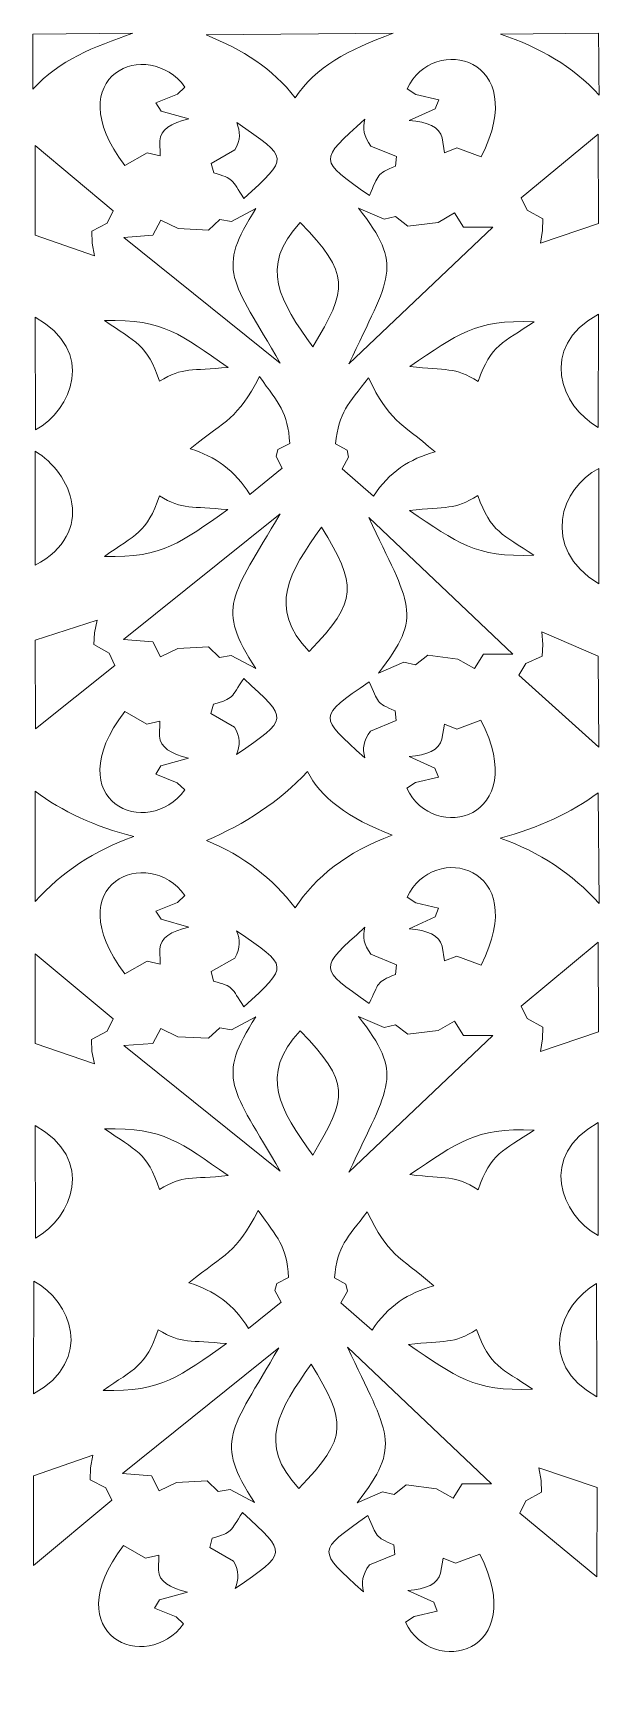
# Model space of a CAD drawing. Header units: millimetres. Extents: x -2539 to -2439, y -1141 to -851.
import ezdxf

# ---------------------------------------------------------------- set-up
doc = ezdxf.new("R2010")
doc.units = ezdxf.units.MM
doc.header["$MEASUREMENT"] = 0
doc.layers.add('Katman 1', color=7, linetype='Continuous')

msp = doc.modelspace()

# ---------------------------------------------------------------- linework, layer by layer
at = {"layer": 'Katman 1', "color": 250, "lineweight": 20}
for points, knots in [([(-2521.0485, -850.5756), (-2528.0351, -853.0135), (-2533.981, -855.2649), (-2538.7158, -860.4677), (-2538.7158, -860.4677), (-2538.7158, -855.5996), (-2538.7158, -850.7316)], [0, 0, 0, 0, 0.5, 0.5, 0.5, 1, 1, 1, 1]), ([(-2522.4618, -873.9297), (-2522.4618, -873.9297), (-2518.5484, -871.7135), (-2518.5484, -871.7135), (-2518.5484, -871.7135), (-2516.2351, -872.234), (-2516.2351, -872.234), (-2516.2351, -872.234), (-2516.3043, -869.5659), (-2516.3043, -869.5659), (-2516.1909, -867.6363), (-2514.3202, -866.4094), (-2511.1709, -865.6933), (-2511.1709, -865.6933), (-2516.0728, -864.3164), (-2516.0728, -864.3164), (-2516.0728, -864.3164), (-2516.9875, -862.8914), (-2516.9875, -862.8914), (-2516.9875, -862.8914), (-2513.1725, -861.3412), (-2513.1725, -861.3412), (-2513.1725, -861.3412), (-2511.8636, -860.1023), (-2511.8636, -860.1023), (-2518.3064, -851.078), (-2534.6373, -857.9618), (-2522.4618, -873.9297)], [0, 0, 0, 0, 0.11111111, 0.11111111, 0.11111111, 0.22222222, 0.22222222, 0.22222222, 0.33333333, 0.33333333, 0.33333333, 0.44444444, 0.44444444, 0.44444444, 0.55555556, 0.55555556, 0.55555556, 0.66666667, 0.66666667, 0.66666667, 0.77777778, 0.77777778, 0.77777778, 0.88888889, 0.88888889, 0.88888889, 1, 1, 1, 1]), ([(-2475.0926, -850.5756), (-2483.1014, -853.5886), (-2488.8524, -856.4935), (-2492.3673, -861.98), (-2496.3819, -856.7811), (-2501.6238, -853.5312), (-2508.1314, -850.8675)], [0, 0, 0, 0, 0.5, 0.5, 0.5, 1, 1, 1, 1]), ([(-2459.5395, -872.4059), (-2459.5395, -872.4059), (-2463.8201, -870.8146), (-2463.8201, -870.8146), (-2463.8201, -870.8146), (-2466, -871.6778), (-2466, -871.6778), (-2466, -871.6778), (-2466.4426, -869.0382), (-2466.4426, -869.0382), (-2466.9238, -867.154), (-2469.0021, -866.2282), (-2472.2424, -865.9994), (-2472.2424, -865.9994), (-2467.6758, -863.9005), (-2467.6758, -863.9005), (-2467.6758, -863.9005), (-2467.0473, -862.3577), (-2467.0473, -862.3577), (-2467.0473, -862.3577), (-2471.1034, -861.4078), (-2471.1034, -861.4078), (-2471.1034, -861.4078), (-2472.6304, -860.3851), (-2472.6304, -860.3851), (-2468.0095, -850.5171), (-2450.599, -854.8276), (-2459.5395, -872.4059)], [0, 0, 0, 0, 0.11111111, 0.11111111, 0.11111111, 0.22222222, 0.22222222, 0.22222222, 0.33333333, 0.33333333, 0.33333333, 0.44444444, 0.44444444, 0.44444444, 0.55555556, 0.55555556, 0.55555556, 0.66666667, 0.66666667, 0.66666667, 0.77777778, 0.77777778, 0.77777778, 0.88888889, 0.88888889, 0.88888889, 1, 1, 1, 1]), ([(-2456.1125, -850.7285), (-2449.1318, -853.1542), (-2443.436, -856.313), (-2438.7158, -861.5069), (-2438.7158, -861.5069), (-2438.766, -855.8125), (-2438.8121, -850.5756)], [0, 0, 0, 0, 0.5, 0.5, 0.5, 1, 1, 1, 1]), ([(-2474.5061, -872.3466), (-2474.5061, -872.3466), (-2479.0228, -870.4892), (-2479.0228, -870.4892), (-2480.3406, -868.7156), (-2480.4608, -867.4709), (-2480.0751, -865.7397), (-2488.2882, -873.1983), (-2488.3643, -872.8348), (-2479.2939, -879.201), (-2477.5996, -875.5206), (-2478.1014, -875.4621), (-2474.6967, -874.0562), (-2474.6967, -874.0562), (-2474.5061, -872.3466), (-2474.5061, -872.3466)], [0, 0, 0, 0, 0.2, 0.2, 0.2, 0.4, 0.4, 0.4, 0.6, 0.6, 0.6, 0.8, 0.8, 0.8, 1, 1, 1, 1]), ([(-2507.2351, -873.5665), (-2507.2351, -873.5665), (-2503.042, -871.1861), (-2503.042, -871.1861), (-2502.0059, -869.2712), (-2502.076, -868.0234), (-2502.7215, -866.3541), (-2493.4492, -872.7628), (-2493.4291, -872.3935), (-2501.4487, -879.7859), (-2503.6872, -876.3417), (-2503.1988, -876.2237), (-2506.7862, -875.2377), (-2506.7862, -875.2377), (-2507.2351, -873.5665), (-2507.2351, -873.5665)], [0, 0, 0, 0, 0.2, 0.2, 0.2, 0.4, 0.4, 0.4, 0.6, 0.6, 0.6, 0.8, 0.8, 0.8, 1, 1, 1, 1]), ([(-2438.8591, -868.3864), (-2438.8591, -868.3864), (-2438.8151, -884.1726), (-2438.8151, -884.1726), (-2438.8151, -884.1726), (-2449.084, -887.6541), (-2449.084, -887.6541), (-2449.084, -887.6541), (-2448.6861, -885.4396), (-2448.6861, -885.4396), (-2448.6861, -885.4396), (-2448.6508, -883.3414), (-2448.6508, -883.3414), (-2448.6508, -883.3414), (-2451.4085, -881.8413), (-2451.4085, -881.8413), (-2451.4085, -881.8413), (-2452.4798, -879.6511), (-2452.4798, -879.6511), (-2452.4798, -879.6511), (-2438.8591, -868.3864), (-2438.8591, -868.3864)], [0, 0, 0, 0, 0.14285714, 0.14285714, 0.14285714, 0.28571429, 0.28571429, 0.28571429, 0.42857143, 0.42857143, 0.42857143, 0.57142857, 0.57142857, 0.57142857, 0.71428571, 0.71428571, 0.71428571, 0.85714286, 0.85714286, 0.85714286, 1, 1, 1, 1]), ([(-2538.3281, -870.4279), (-2538.3281, -870.4279), (-2538.328, -886.2282), (-2538.328, -886.2282), (-2538.328, -886.2282), (-2527.857, -889.8706), (-2527.857, -889.8706), (-2527.857, -889.8706), (-2528.2759, -887.6512), (-2528.2759, -887.6512), (-2528.2759, -887.6512), (-2528.3309, -885.5538), (-2528.3309, -885.5538), (-2528.3309, -885.5538), (-2525.5851, -884.0986), (-2525.5851, -884.0986), (-2525.5851, -884.0986), (-2524.5335, -881.9267), (-2524.5335, -881.9267), (-2524.5335, -881.9267), (-2538.3281, -870.4279), (-2538.3281, -870.4279)], [0, 0, 0, 0, 0.14285714, 0.14285714, 0.14285714, 0.28571429, 0.28571429, 0.28571429, 0.42857143, 0.42857143, 0.42857143, 0.57142857, 0.57142857, 0.57142857, 0.71428571, 0.71428571, 0.71428571, 0.85714286, 0.85714286, 0.85714286, 1, 1, 1, 1]), ([(-2522.6624, -886.6336), (-2522.6624, -886.6336), (-2495.0231, -908.8144), (-2495.0231, -908.8144), (-2503.6863, -893.9256), (-2506.4199, -892.4479), (-2499.3206, -881.5474), (-2499.3206, -881.5474), (-2503.6322, -883.8245), (-2503.6322, -883.8245), (-2503.6322, -883.8245), (-2505.7136, -883.4754), (-2505.7136, -883.4754), (-2505.7136, -883.4754), (-2507.6917, -885.3321), (-2507.6917, -885.3321), (-2507.6917, -885.3321), (-2513.0844, -885.0643), (-2513.0844, -885.0643), (-2513.0844, -885.0643), (-2516.1371, -883.6043), (-2516.1371, -883.6043), (-2516.1371, -883.6043), (-2517.509, -886.238), (-2517.509, -886.238), (-2517.509, -886.238), (-2522.6624, -886.6336), (-2522.6624, -886.6336)], [0, 0, 0, 0, 0.11111111, 0.11111111, 0.11111111, 0.22222222, 0.22222222, 0.22222222, 0.33333333, 0.33333333, 0.33333333, 0.44444444, 0.44444444, 0.44444444, 0.55555556, 0.55555556, 0.55555556, 0.66666667, 0.66666667, 0.66666667, 0.77777778, 0.77777778, 0.77777778, 0.88888889, 0.88888889, 0.88888889, 1, 1, 1, 1]), ([(-2457.467, -884.8273), (-2457.467, -884.8273), (-2482.8954, -908.9656), (-2482.8954, -908.9656), (-2475.6815, -893.4911), (-2473.0983, -891.8173), (-2481.2114, -881.478), (-2481.2114, -881.478), (-2476.698, -883.4295), (-2476.698, -883.4295), (-2476.698, -883.4295), (-2474.6571, -882.9284), (-2474.6571, -882.9284), (-2474.6571, -882.9284), (-2472.5091, -884.6329), (-2472.5091, -884.6329), (-2472.5091, -884.6329), (-2467.1608, -883.9688), (-2467.1608, -883.9688), (-2467.1608, -883.9688), (-2464.258, -882.2892), (-2464.258, -882.2892), (-2464.258, -882.2892), (-2462.64, -884.8126), (-2462.64, -884.8126), (-2462.64, -884.8126), (-2457.467, -884.8273), (-2457.467, -884.8273)], [0, 0, 0, 0, 0.11111111, 0.11111111, 0.11111111, 0.22222222, 0.22222222, 0.22222222, 0.33333333, 0.33333333, 0.33333333, 0.44444444, 0.44444444, 0.44444444, 0.55555556, 0.55555556, 0.55555556, 0.66666667, 0.66666667, 0.66666667, 0.77777778, 0.77777778, 0.77777778, 0.88888889, 0.88888889, 0.88888889, 1, 1, 1, 1]), ([(-2491.4867, -884.0101), (-2498.8959, -891.8018), (-2495.0268, -897.9717), (-2489.2962, -905.949), (-2483.0657, -895.7189), (-2482.6733, -893.0695), (-2491.4867, -884.0101)], [0, 0, 0, 0, 0.5, 0.5, 0.5, 1, 1, 1, 1]), ([(-2438.8496, -900.2025), (-2438.8496, -900.2025), (-2438.8948, -920.1762), (-2438.8948, -920.1762), (-2445.4137, -916.5567), (-2449.6109, -906.0644), (-2438.8496, -900.2025)], [0, 0, 0, 0, 0.5, 0.5, 0.5, 1, 1, 1, 1]), ([(-2538.328, -900.7211), (-2538.328, -900.7211), (-2538.2758, -920.6294), (-2538.2758, -920.6294), (-2531.7765, -917.0977), (-2527.5293, -906.7256), (-2538.328, -900.7211)], [0, 0, 0, 0, 0.5, 0.5, 0.5, 1, 1, 1, 1]), ([(-2526.0433, -901.3215), (-2515.539, -901.052), (-2512.6205, -903.7913), (-2504.2373, -909.5766), (-2510.7823, -910.2847), (-2512.1072, -909.4281), (-2516.3454, -912.0371), (-2518.4927, -905.4405), (-2520.6164, -905.1461), (-2526.0433, -901.3215)], [0, 0, 0, 0, 0.33333333, 0.33333333, 0.33333333, 0.66666667, 0.66666667, 0.66666667, 1, 1, 1, 1]), ([(-2450.1983, -901.5405), (-2460.6963, -901.0862), (-2463.6624, -903.7739), (-2472.1459, -909.4108), (-2465.6143, -910.2338), (-2464.2746, -909.4007), (-2460.0827, -912.0839), (-2457.82, -905.526), (-2455.6916, -905.269), (-2450.1983, -901.5405)], [0, 0, 0, 0, 0.33333333, 0.33333333, 0.33333333, 0.66666667, 0.66666667, 0.66666667, 1, 1, 1, 1]), ([(-2510.9529, -923.9556), (-2506.5706, -925.2982), (-2502.9184, -927.7878), (-2500.401, -932.0606), (-2500.401, -932.0606), (-2494.6776, -927.3931), (-2494.6776, -927.3931), (-2494.6776, -927.3931), (-2495.7437, -925.3294), (-2495.7437, -925.3294), (-2495.7437, -925.3294), (-2495.4401, -924.1019), (-2495.4401, -924.1019), (-2495.4401, -924.1019), (-2493.3533, -923.0469), (-2493.3533, -923.0469), (-2493.6973, -917.363), (-2495.2399, -916.0521), (-2498.6973, -911.2212), (-2502.7428, -918.8988), (-2504.3898, -918.6547), (-2510.9529, -923.9556)], [0, 0, 0, 0, 0.14285714, 0.14285714, 0.14285714, 0.28571429, 0.28571429, 0.28571429, 0.42857143, 0.42857143, 0.42857143, 0.57142857, 0.57142857, 0.57142857, 0.71428571, 0.71428571, 0.71428571, 0.85714286, 0.85714286, 0.85714286, 1, 1, 1, 1]), ([(-2467.6934, -924.4961), (-2472.1258, -925.7143), (-2475.8734, -928.0993), (-2478.5566, -932.2987), (-2478.5566, -932.2987), (-2484.0941, -927.4722), (-2484.0941, -927.4722), (-2484.0941, -927.4722), (-2482.9478, -925.4397), (-2482.9478, -925.4397), (-2482.9478, -925.4397), (-2483.2033, -924.2043), (-2483.2033, -924.2043), (-2483.2033, -924.2043), (-2485.2477, -923.091), (-2485.2477, -923.091), (-2484.6814, -917.42), (-2483.0882, -916.1534), (-2479.4437, -911.4227), (-2475.701, -919.2103), (-2474.0453, -919.0128), (-2467.6934, -924.4961)], [0, 0, 0, 0, 0.14285714, 0.14285714, 0.14285714, 0.28571429, 0.28571429, 0.28571429, 0.42857143, 0.42857143, 0.42857143, 0.57142857, 0.57142857, 0.57142857, 0.71428571, 0.71428571, 0.71428571, 0.85714286, 0.85714286, 0.85714286, 1, 1, 1, 1]), ([(-2538.334, -944.5137), (-2538.334, -944.5137), (-2538.3339, -924.3968), (-2538.3339, -924.3968), (-2531.929, -928.0969), (-2527.3825, -938.793), (-2538.334, -944.5137)], [0, 0, 0, 0, 0.5, 0.5, 0.5, 1, 1, 1, 1]), ([(-2438.7638, -947.8102), (-2438.7638, -947.8102), (-2438.7638, -927.4569), (-2438.7638, -927.4569), (-2445.456, -930.7442), (-2449.2176, -941.4151), (-2438.7638, -947.8102)], [0, 0, 0, 0, 0.5, 0.5, 0.5, 1, 1, 1, 1]), ([(-2526.0829, -942.9642), (-2515.5786, -943.2338), (-2512.6601, -940.4944), (-2504.2769, -934.7092), (-2510.8219, -934.0011), (-2512.1469, -934.8577), (-2516.3851, -932.2486), (-2518.5324, -938.8452), (-2520.656, -939.1397), (-2526.0829, -942.9642)], [0, 0, 0, 0, 0.33333333, 0.33333333, 0.33333333, 0.66666667, 0.66666667, 0.66666667, 1, 1, 1, 1]), ([(-2450.238, -942.7453), (-2460.7359, -943.1995), (-2463.702, -940.5119), (-2472.1855, -934.875), (-2465.6539, -934.0519), (-2464.3142, -934.8851), (-2460.1224, -932.2018), (-2457.8596, -938.7597), (-2455.7312, -939.0167), (-2450.238, -942.7453)], [0, 0, 0, 0, 0.33333333, 0.33333333, 0.33333333, 0.66666667, 0.66666667, 0.66666667, 1, 1, 1, 1]), ([(-2522.702, -957.6522), (-2522.702, -957.6522), (-2495.0627, -935.4714), (-2495.0627, -935.4714), (-2503.726, -950.3602), (-2506.4595, -951.8379), (-2499.3603, -962.7384), (-2499.3603, -962.7384), (-2503.6718, -960.4612), (-2503.6718, -960.4612), (-2503.6718, -960.4612), (-2505.7532, -960.8103), (-2505.7532, -960.8103), (-2505.7532, -960.8103), (-2507.7313, -958.9535), (-2507.7313, -958.9535), (-2507.7313, -958.9535), (-2513.1241, -959.2214), (-2513.1241, -959.2214), (-2513.1241, -959.2214), (-2516.1767, -960.6815), (-2516.1767, -960.6815), (-2516.1767, -960.6815), (-2517.5486, -958.0477), (-2517.5486, -958.0477), (-2517.5486, -958.0477), (-2522.702, -957.6522), (-2522.702, -957.6522)], [0, 0, 0, 0, 0.11111111, 0.11111111, 0.11111111, 0.22222222, 0.22222222, 0.22222222, 0.33333333, 0.33333333, 0.33333333, 0.44444444, 0.44444444, 0.44444444, 0.55555556, 0.55555556, 0.55555556, 0.66666667, 0.66666667, 0.66666667, 0.77777778, 0.77777778, 0.77777778, 0.88888889, 0.88888889, 0.88888889, 1, 1, 1, 1]), ([(-2489.9313, -959.7545), (-2497.3406, -951.9628), (-2493.4715, -945.7929), (-2487.7408, -937.8155), (-2481.5104, -948.0456), (-2481.1179, -950.6951), (-2489.9313, -959.7545)], [0, 0, 0, 0, 0.5, 0.5, 0.5, 1, 1, 1, 1]), ([(-2453.9497, -960.2359), (-2453.9497, -960.2359), (-2479.3782, -936.0977), (-2479.3782, -936.0977), (-2472.1642, -951.5721), (-2469.581, -953.2459), (-2477.6941, -963.5853), (-2477.6941, -963.5853), (-2473.1808, -961.6337), (-2473.1808, -961.6337), (-2473.1808, -961.6337), (-2471.1399, -962.1348), (-2471.1399, -962.1348), (-2471.1399, -962.1348), (-2468.9919, -960.4303), (-2468.9919, -960.4303), (-2468.9919, -960.4303), (-2463.6436, -961.0944), (-2463.6436, -961.0944), (-2463.6436, -961.0944), (-2460.7408, -962.774), (-2460.7408, -962.774), (-2460.7408, -962.774), (-2459.1227, -960.2506), (-2459.1227, -960.2506), (-2459.1227, -960.2506), (-2453.9497, -960.2359), (-2453.9497, -960.2359)], [0, 0, 0, 0, 0.11111111, 0.11111111, 0.11111111, 0.22222222, 0.22222222, 0.22222222, 0.33333333, 0.33333333, 0.33333333, 0.44444444, 0.44444444, 0.44444444, 0.55555556, 0.55555556, 0.55555556, 0.66666667, 0.66666667, 0.66666667, 0.77777778, 0.77777778, 0.77777778, 0.88888889, 0.88888889, 0.88888889, 1, 1, 1, 1]), ([(-2538.2362, -973.3965), (-2538.2362, -973.3965), (-2538.334, -957.733), (-2538.334, -957.733), (-2538.334, -957.733), (-2527.369, -954.2296), (-2527.369, -954.2296), (-2527.369, -954.2296), (-2527.84, -956.4385), (-2527.84, -956.4385), (-2527.84, -956.4385), (-2527.9443, -958.534), (-2527.9443, -958.534), (-2527.9443, -958.534), (-2525.2334, -960.0535), (-2525.2334, -960.0535), (-2525.2334, -960.0535), (-2524.2332, -962.2494), (-2524.2332, -962.2494), (-2524.2332, -962.2494), (-2538.2362, -973.3965), (-2538.2362, -973.3965)], [0, 0, 0, 0, 0.14285714, 0.14285714, 0.14285714, 0.28571429, 0.28571429, 0.28571429, 0.42857143, 0.42857143, 0.42857143, 0.57142857, 0.57142857, 0.57142857, 0.71428571, 0.71428571, 0.71428571, 0.85714286, 0.85714286, 0.85714286, 1, 1, 1, 1]), ([(-2438.7638, -976.6721), (-2438.7638, -976.6721), (-2438.8874, -960.5594), (-2438.8874, -960.5594), (-2438.8874, -960.5594), (-2448.8426, -956.2607), (-2448.8426, -956.2607), (-2448.8426, -956.2607), (-2448.6243, -958.5001), (-2448.6243, -958.5001), (-2448.6243, -958.5001), (-2448.7581, -960.5943), (-2448.7581, -960.5943), (-2448.7581, -960.5943), (-2451.6277, -961.867), (-2451.6277, -961.867), (-2451.6277, -961.867), (-2452.8718, -963.9637), (-2452.8718, -963.9637), (-2452.8718, -963.9637), (-2438.7638, -976.6721), (-2438.7638, -976.6721)], [0, 0, 0, 0, 0.14285714, 0.14285714, 0.14285714, 0.28571429, 0.28571429, 0.28571429, 0.42857143, 0.42857143, 0.42857143, 0.57142857, 0.57142857, 0.57142857, 0.71428571, 0.71428571, 0.71428571, 0.85714286, 0.85714286, 0.85714286, 1, 1, 1, 1]), ([(-2507.2747, -970.7192), (-2507.2747, -970.7192), (-2503.0816, -973.0997), (-2503.0816, -973.0997), (-2502.0455, -975.0145), (-2502.1156, -976.2623), (-2502.7611, -977.9315), (-2493.4888, -971.523), (-2493.4686, -971.8923), (-2501.4883, -964.4998), (-2503.7268, -967.9441), (-2503.2384, -968.062), (-2506.8258, -969.048), (-2506.8258, -969.048), (-2507.2747, -970.7192), (-2507.2747, -970.7192)], [0, 0, 0, 0, 0.2, 0.2, 0.2, 0.4, 0.4, 0.4, 0.6, 0.6, 0.6, 0.8, 0.8, 0.8, 1, 1, 1, 1]), ([(-2474.5457, -971.9391), (-2474.5457, -971.9391), (-2479.0624, -973.7965), (-2479.0624, -973.7965), (-2480.3802, -975.57), (-2480.5005, -976.8148), (-2480.1147, -978.546), (-2488.3278, -971.0874), (-2488.4039, -971.451), (-2479.3335, -965.0848), (-2477.6392, -968.7651), (-2478.141, -968.8236), (-2474.7363, -970.2296), (-2474.7363, -970.2296), (-2474.5457, -971.9391), (-2474.5457, -971.9391)], [0, 0, 0, 0, 0.2, 0.2, 0.2, 0.4, 0.4, 0.4, 0.6, 0.6, 0.6, 0.8, 0.8, 0.8, 1, 1, 1, 1]), ([(-2522.5014, -970.3561), (-2522.5014, -970.3561), (-2518.588, -972.5723), (-2518.588, -972.5723), (-2518.588, -972.5723), (-2516.2747, -972.0517), (-2516.2747, -972.0517), (-2516.2747, -972.0517), (-2516.3439, -974.7198), (-2516.3439, -974.7198), (-2516.2305, -976.6494), (-2514.3598, -977.8763), (-2511.2106, -978.5924), (-2511.2106, -978.5924), (-2516.1124, -979.9692), (-2516.1124, -979.9692), (-2516.1124, -979.9692), (-2517.0271, -981.3943), (-2517.0271, -981.3943), (-2517.0271, -981.3943), (-2513.2122, -982.9445), (-2513.2122, -982.9445), (-2513.2122, -982.9445), (-2511.9031, -984.1834), (-2511.9031, -984.1834), (-2518.3461, -993.2077), (-2534.677, -986.3238), (-2522.5014, -970.3561)], [0, 0, 0, 0, 0.11111111, 0.11111111, 0.11111111, 0.22222222, 0.22222222, 0.22222222, 0.33333333, 0.33333333, 0.33333333, 0.44444444, 0.44444444, 0.44444444, 0.55555556, 0.55555556, 0.55555556, 0.66666667, 0.66666667, 0.66666667, 0.77777778, 0.77777778, 0.77777778, 0.88888889, 0.88888889, 0.88888889, 1, 1, 1, 1]), ([(-2459.5791, -971.8798), (-2459.5791, -971.8798), (-2463.8597, -973.4711), (-2463.8597, -973.4711), (-2463.8597, -973.4711), (-2466.0396, -972.608), (-2466.0396, -972.608), (-2466.0396, -972.608), (-2466.4823, -975.2475), (-2466.4823, -975.2475), (-2466.9634, -977.1317), (-2469.0417, -978.0575), (-2472.282, -978.2862), (-2472.282, -978.2862), (-2467.7154, -980.3852), (-2467.7154, -980.3852), (-2467.7154, -980.3852), (-2467.0869, -981.928), (-2467.0869, -981.928), (-2467.0869, -981.928), (-2471.143, -982.8779), (-2471.143, -982.8779), (-2471.143, -982.8779), (-2472.6701, -983.9006), (-2472.6701, -983.9006), (-2468.0491, -993.7686), (-2450.6387, -989.458), (-2459.5791, -971.8798)], [0, 0, 0, 0, 0.11111111, 0.11111111, 0.11111111, 0.22222222, 0.22222222, 0.22222222, 0.33333333, 0.33333333, 0.33333333, 0.44444444, 0.44444444, 0.44444444, 0.55555556, 0.55555556, 0.55555556, 0.66666667, 0.66666667, 0.66666667, 0.77777778, 0.77777778, 0.77777778, 0.88888889, 0.88888889, 0.88888889, 1, 1, 1, 1]), ([(-2508.0593, -993.1333), (-2501.3178, -990.2305), (-2495.244, -986.346), (-2490.2017, -980.9452), (-2488.0819, -985.4911), (-2482.9509, -989.1963), (-2475.2546, -992.1855), (-2483.2635, -995.1984), (-2488.8584, -999.54), (-2492.3733, -1005.0265), (-2496.388, -999.8276), (-2501.5517, -995.797), (-2508.0593, -993.1333)], [0, 0, 0, 0, 0.25, 0.25, 0.25, 0.5, 0.5, 0.5, 0.75, 0.75, 0.75, 1, 1, 1, 1]), ([(-2538.334, -1003.9169), (-2538.334, -1003.9169), (-2538.334, -984.4449), (-2538.334, -984.4449), (-2533.5867, -987.9722), (-2527.6975, -990.681), (-2520.904, -992.4424), (-2527.8909, -994.8803), (-2533.5992, -998.714), (-2538.334, -1003.9169)], [0, 0, 0, 0, 0.33333333, 0.33333333, 0.33333333, 0.66666667, 0.66666667, 0.66666667, 1, 1, 1, 1]), ([(-2438.7217, -1004.2328), (-2438.7217, -1004.2328), (-2438.8939, -984.7163), (-2438.8939, -984.7163), (-2443.6523, -988.2511), (-2449.3958, -990.9352), (-2456.1955, -992.7078), (-2449.2147, -995.1335), (-2443.442, -999.0388), (-2438.7217, -1004.2328)], [0, 0, 0, 0, 0.33333333, 0.33333333, 0.33333333, 0.66666667, 0.66666667, 0.66666667, 1, 1, 1, 1]), ([(-2459.5455, -1015.1318), (-2459.5455, -1015.1318), (-2463.8261, -1013.5405), (-2463.8261, -1013.5405), (-2463.8261, -1013.5405), (-2466.006, -1014.4037), (-2466.006, -1014.4037), (-2466.006, -1014.4037), (-2466.4486, -1011.7641), (-2466.4486, -1011.7641), (-2466.9298, -1009.8799), (-2469.0081, -1008.9541), (-2472.2484, -1008.7253), (-2472.2484, -1008.7253), (-2467.6817, -1006.6264), (-2467.6817, -1006.6264), (-2467.6817, -1006.6264), (-2467.0533, -1005.0836), (-2467.0533, -1005.0836), (-2467.0533, -1005.0836), (-2471.1094, -1004.1337), (-2471.1094, -1004.1337), (-2471.1094, -1004.1337), (-2472.6364, -1003.111), (-2472.6364, -1003.111), (-2468.0154, -993.243), (-2450.605, -997.5536), (-2459.5455, -1015.1318)], [0, 0, 0, 0, 0.11111111, 0.11111111, 0.11111111, 0.22222222, 0.22222222, 0.22222222, 0.33333333, 0.33333333, 0.33333333, 0.44444444, 0.44444444, 0.44444444, 0.55555556, 0.55555556, 0.55555556, 0.66666667, 0.66666667, 0.66666667, 0.77777778, 0.77777778, 0.77777778, 0.88888889, 0.88888889, 0.88888889, 1, 1, 1, 1]), ([(-2522.4678, -1016.6555), (-2522.4678, -1016.6555), (-2518.5543, -1014.4393), (-2518.5543, -1014.4393), (-2518.5543, -1014.4393), (-2516.241, -1014.9599), (-2516.241, -1014.9599), (-2516.241, -1014.9599), (-2516.3102, -1012.2918), (-2516.3102, -1012.2918), (-2516.1969, -1010.3623), (-2514.3262, -1009.1353), (-2511.1769, -1008.4192), (-2511.1769, -1008.4192), (-2516.0788, -1007.0423), (-2516.0788, -1007.0423), (-2516.0788, -1007.0423), (-2516.9934, -1005.6173), (-2516.9934, -1005.6173), (-2516.9934, -1005.6173), (-2513.1785, -1004.0671), (-2513.1785, -1004.0671), (-2513.1785, -1004.0671), (-2511.8695, -1002.8281), (-2511.8695, -1002.8281), (-2518.3124, -993.8039), (-2534.6433, -1000.6877), (-2522.4678, -1016.6555)], [0, 0, 0, 0, 0.11111111, 0.11111111, 0.11111111, 0.22222222, 0.22222222, 0.22222222, 0.33333333, 0.33333333, 0.33333333, 0.44444444, 0.44444444, 0.44444444, 0.55555556, 0.55555556, 0.55555556, 0.66666667, 0.66666667, 0.66666667, 0.77777778, 0.77777778, 0.77777778, 0.88888889, 0.88888889, 0.88888889, 1, 1, 1, 1]), ([(-2507.241, -1016.2924), (-2507.241, -1016.2924), (-2503.048, -1013.9119), (-2503.048, -1013.9119), (-2502.0119, -1011.9971), (-2502.0819, -1010.7493), (-2502.7274, -1009.0801), (-2493.4552, -1015.4887), (-2493.4351, -1015.1193), (-2501.4546, -1022.5117), (-2503.6931, -1019.0675), (-2503.2047, -1018.9495), (-2506.7922, -1017.9635), (-2506.7922, -1017.9635), (-2507.241, -1016.2924), (-2507.241, -1016.2924)], [0, 0, 0, 0, 0.2, 0.2, 0.2, 0.4, 0.4, 0.4, 0.6, 0.6, 0.6, 0.8, 0.8, 0.8, 1, 1, 1, 1]), ([(-2474.512, -1015.0725), (-2474.512, -1015.0725), (-2479.0287, -1013.2151), (-2479.0287, -1013.2151), (-2480.3466, -1011.4415), (-2480.4668, -1010.1968), (-2480.0811, -1008.4656), (-2488.2942, -1015.9242), (-2488.3703, -1015.5606), (-2479.2999, -1021.9268), (-2477.6055, -1018.2465), (-2478.1074, -1018.188), (-2474.7027, -1016.782), (-2474.7027, -1016.782), (-2474.512, -1015.0725), (-2474.512, -1015.0725)], [0, 0, 0, 0, 0.2, 0.2, 0.2, 0.4, 0.4, 0.4, 0.6, 0.6, 0.6, 0.8, 0.8, 0.8, 1, 1, 1, 1]), ([(-2538.3341, -1013.1538), (-2538.3341, -1013.1538), (-2538.334, -1028.9541), (-2538.334, -1028.9541), (-2538.334, -1028.9541), (-2527.8629, -1032.5964), (-2527.8629, -1032.5964), (-2527.8629, -1032.5964), (-2528.2819, -1030.377), (-2528.2819, -1030.377), (-2528.2819, -1030.377), (-2528.3369, -1028.2796), (-2528.3369, -1028.2796), (-2528.3369, -1028.2796), (-2525.591, -1026.8244), (-2525.591, -1026.8244), (-2525.591, -1026.8244), (-2524.5395, -1024.6526), (-2524.5395, -1024.6526), (-2524.5395, -1024.6526), (-2538.3341, -1013.1538), (-2538.3341, -1013.1538)], [0, 0, 0, 0, 0.14285714, 0.14285714, 0.14285714, 0.28571429, 0.28571429, 0.28571429, 0.42857143, 0.42857143, 0.42857143, 0.57142857, 0.57142857, 0.57142857, 0.71428571, 0.71428571, 0.71428571, 0.85714286, 0.85714286, 0.85714286, 1, 1, 1, 1]), ([(-2438.8651, -1011.1122), (-2438.8651, -1011.1122), (-2438.821, -1026.8985), (-2438.821, -1026.8985), (-2438.821, -1026.8985), (-2449.09, -1030.3799), (-2449.09, -1030.3799), (-2449.09, -1030.3799), (-2448.6921, -1028.1654), (-2448.6921, -1028.1654), (-2448.6921, -1028.1654), (-2448.6568, -1026.0672), (-2448.6568, -1026.0672), (-2448.6568, -1026.0672), (-2451.4145, -1024.5672), (-2451.4145, -1024.5672), (-2451.4145, -1024.5672), (-2452.4858, -1022.377), (-2452.4858, -1022.377), (-2452.4858, -1022.377), (-2438.8651, -1011.1122), (-2438.8651, -1011.1122)], [0, 0, 0, 0, 0.14285714, 0.14285714, 0.14285714, 0.28571429, 0.28571429, 0.28571429, 0.42857143, 0.42857143, 0.42857143, 0.57142857, 0.57142857, 0.57142857, 0.71428571, 0.71428571, 0.71428571, 0.85714286, 0.85714286, 0.85714286, 1, 1, 1, 1]), ([(-2522.6684, -1029.3594), (-2522.6684, -1029.3594), (-2495.029, -1051.5402), (-2495.029, -1051.5402), (-2503.6923, -1036.6514), (-2506.4259, -1035.1737), (-2499.3266, -1024.2732), (-2499.3266, -1024.2732), (-2503.6382, -1026.5504), (-2503.6382, -1026.5504), (-2503.6382, -1026.5504), (-2505.7196, -1026.2013), (-2505.7196, -1026.2013), (-2505.7196, -1026.2013), (-2507.6976, -1028.058), (-2507.6976, -1028.058), (-2507.6976, -1028.058), (-2513.0904, -1027.7901), (-2513.0904, -1027.7901), (-2513.0904, -1027.7901), (-2516.1431, -1026.3301), (-2516.1431, -1026.3301), (-2516.1431, -1026.3301), (-2517.515, -1028.9639), (-2517.515, -1028.9639), (-2517.515, -1028.9639), (-2522.6684, -1029.3594), (-2522.6684, -1029.3594)], [0, 0, 0, 0, 0.11111111, 0.11111111, 0.11111111, 0.22222222, 0.22222222, 0.22222222, 0.33333333, 0.33333333, 0.33333333, 0.44444444, 0.44444444, 0.44444444, 0.55555556, 0.55555556, 0.55555556, 0.66666667, 0.66666667, 0.66666667, 0.77777778, 0.77777778, 0.77777778, 0.88888889, 0.88888889, 0.88888889, 1, 1, 1, 1]), ([(-2457.4729, -1027.5532), (-2457.4729, -1027.5532), (-2482.9014, -1051.6914), (-2482.9014, -1051.6914), (-2475.6875, -1036.217), (-2473.1042, -1034.5431), (-2481.2174, -1024.2038), (-2481.2174, -1024.2038), (-2476.704, -1026.1554), (-2476.704, -1026.1554), (-2476.704, -1026.1554), (-2474.6631, -1025.6543), (-2474.6631, -1025.6543), (-2474.6631, -1025.6543), (-2472.5151, -1027.3588), (-2472.5151, -1027.3588), (-2472.5151, -1027.3588), (-2467.1668, -1026.6946), (-2467.1668, -1026.6946), (-2467.1668, -1026.6946), (-2464.264, -1025.0151), (-2464.264, -1025.0151), (-2464.264, -1025.0151), (-2462.646, -1027.5385), (-2462.646, -1027.5385), (-2462.646, -1027.5385), (-2457.4729, -1027.5532), (-2457.4729, -1027.5532)], [0, 0, 0, 0, 0.11111111, 0.11111111, 0.11111111, 0.22222222, 0.22222222, 0.22222222, 0.33333333, 0.33333333, 0.33333333, 0.44444444, 0.44444444, 0.44444444, 0.55555556, 0.55555556, 0.55555556, 0.66666667, 0.66666667, 0.66666667, 0.77777778, 0.77777778, 0.77777778, 0.88888889, 0.88888889, 0.88888889, 1, 1, 1, 1]), ([(-2491.4927, -1026.7359), (-2498.9019, -1034.5276), (-2495.0328, -1040.6975), (-2489.3022, -1048.6749), (-2483.0717, -1038.4448), (-2482.6793, -1035.7954), (-2491.4927, -1026.7359)], [0, 0, 0, 0, 0.5, 0.5, 0.5, 1, 1, 1, 1]), ([(-2438.8556, -1042.9284), (-2438.8556, -1042.9284), (-2438.9008, -1062.902), (-2438.9008, -1062.902), (-2445.4197, -1059.2826), (-2449.6169, -1048.7903), (-2438.8556, -1042.9284)], [0, 0, 0, 0, 0.5, 0.5, 0.5, 1, 1, 1, 1]), ([(-2538.334, -1043.447), (-2538.334, -1043.447), (-2538.2818, -1063.3552), (-2538.2818, -1063.3552), (-2531.7825, -1059.8236), (-2527.5353, -1049.4515), (-2538.334, -1043.447)], [0, 0, 0, 0, 0.5, 0.5, 0.5, 1, 1, 1, 1]), ([(-2526.0493, -1044.0474), (-2515.545, -1043.7779), (-2512.6265, -1046.5172), (-2504.2433, -1052.3025), (-2510.7883, -1053.0105), (-2512.1132, -1052.154), (-2516.3515, -1054.763), (-2518.4986, -1048.1664), (-2520.6223, -1047.8719), (-2526.0493, -1044.0474)], [0, 0, 0, 0, 0.33333333, 0.33333333, 0.33333333, 0.66666667, 0.66666667, 0.66666667, 1, 1, 1, 1]), ([(-2450.2043, -1044.2664), (-2460.7023, -1043.8121), (-2463.6684, -1046.4998), (-2472.1519, -1052.1367), (-2465.6203, -1052.9597), (-2464.2806, -1052.1266), (-2460.0887, -1054.8098), (-2457.826, -1048.2519), (-2455.6975, -1047.9949), (-2450.2043, -1044.2664)], [0, 0, 0, 0, 0.33333333, 0.33333333, 0.33333333, 0.66666667, 0.66666667, 0.66666667, 1, 1, 1, 1]), ([(-2511.1712, -1071.2315), (-2506.7889, -1072.5742), (-2503.1367, -1075.0637), (-2500.6193, -1079.3365), (-2500.6193, -1079.3365), (-2494.896, -1074.669), (-2494.896, -1074.669), (-2494.896, -1074.669), (-2495.9621, -1072.6053), (-2495.9621, -1072.6053), (-2495.9621, -1072.6053), (-2495.6584, -1071.3778), (-2495.6584, -1071.3778), (-2495.6584, -1071.3778), (-2493.5716, -1070.3228), (-2493.5716, -1070.3228), (-2493.9156, -1064.6389), (-2495.4582, -1063.328), (-2498.9157, -1058.4971), (-2502.9611, -1066.1747), (-2504.6082, -1065.9306), (-2511.1712, -1071.2315)], [0, 0, 0, 0, 0.14285714, 0.14285714, 0.14285714, 0.28571429, 0.28571429, 0.28571429, 0.42857143, 0.42857143, 0.42857143, 0.57142857, 0.57142857, 0.57142857, 0.71428571, 0.71428571, 0.71428571, 0.85714286, 0.85714286, 0.85714286, 1, 1, 1, 1]), ([(-2467.9117, -1071.7721), (-2472.3441, -1072.9902), (-2476.0917, -1075.3752), (-2478.7749, -1079.5746), (-2478.7749, -1079.5746), (-2484.3124, -1074.7481), (-2484.3124, -1074.7481), (-2484.3124, -1074.7481), (-2483.1662, -1072.7156), (-2483.1662, -1072.7156), (-2483.1662, -1072.7156), (-2483.4216, -1071.4802), (-2483.4216, -1071.4802), (-2483.4216, -1071.4802), (-2485.466, -1070.3669), (-2485.466, -1070.3669), (-2484.8998, -1064.6959), (-2483.3066, -1063.4293), (-2479.6621, -1058.6986), (-2475.9193, -1066.4862), (-2474.2637, -1066.2887), (-2467.9117, -1071.7721)], [0, 0, 0, 0, 0.14285714, 0.14285714, 0.14285714, 0.28571429, 0.28571429, 0.28571429, 0.42857143, 0.42857143, 0.42857143, 0.57142857, 0.57142857, 0.57142857, 0.71428571, 0.71428571, 0.71428571, 0.85714286, 0.85714286, 0.85714286, 1, 1, 1, 1]), ([(-2538.586, -1090.8406), (-2538.586, -1090.8406), (-2538.5338, -1070.9323), (-2538.5338, -1070.9323), (-2532.0345, -1074.464), (-2527.7873, -1084.836), (-2538.586, -1090.8406)], [0, 0, 0, 0, 0.5, 0.5, 0.5, 1, 1, 1, 1]), ([(-2439.1076, -1091.3592), (-2439.1076, -1091.3592), (-2439.1527, -1071.3855), (-2439.1527, -1071.3855), (-2445.6717, -1075.0049), (-2449.8688, -1085.4972), (-2439.1076, -1091.3592)], [0, 0, 0, 0, 0.5, 0.5, 0.5, 1, 1, 1, 1]), ([(-2526.3012, -1090.2401), (-2515.7969, -1090.5097), (-2512.8785, -1087.7703), (-2504.4952, -1081.9851), (-2511.0403, -1081.277), (-2512.3652, -1082.1336), (-2516.6035, -1079.5245), (-2518.7507, -1086.1211), (-2520.8743, -1086.4156), (-2526.3012, -1090.2401)], [0, 0, 0, 0, 0.33333333, 0.33333333, 0.33333333, 0.66666667, 0.66666667, 0.66666667, 1, 1, 1, 1]), ([(-2450.4563, -1090.0212), (-2460.9543, -1090.4754), (-2463.9204, -1087.7878), (-2472.4038, -1082.1509), (-2465.8723, -1081.3278), (-2464.5325, -1082.161), (-2460.3407, -1079.4778), (-2458.078, -1086.0356), (-2455.9495, -1086.2926), (-2450.4563, -1090.0212)], [0, 0, 0, 0, 0.33333333, 0.33333333, 0.33333333, 0.66666667, 0.66666667, 0.66666667, 1, 1, 1, 1]), ([(-2522.9203, -1104.9281), (-2522.9203, -1104.9281), (-2495.2811, -1082.7473), (-2495.2811, -1082.7473), (-2503.9443, -1097.6361), (-2506.6779, -1099.1138), (-2499.5786, -1110.0143), (-2499.5786, -1110.0143), (-2503.8901, -1107.7371), (-2503.8901, -1107.7371), (-2503.8901, -1107.7371), (-2505.9716, -1108.0862), (-2505.9716, -1108.0862), (-2505.9716, -1108.0862), (-2507.9497, -1106.2295), (-2507.9497, -1106.2295), (-2507.9497, -1106.2295), (-2513.3424, -1106.4974), (-2513.3424, -1106.4974), (-2513.3424, -1106.4974), (-2516.3951, -1107.9574), (-2516.3951, -1107.9574), (-2516.3951, -1107.9574), (-2517.7669, -1105.3236), (-2517.7669, -1105.3236), (-2517.7669, -1105.3236), (-2522.9203, -1104.9281), (-2522.9203, -1104.9281)], [0, 0, 0, 0, 0.11111111, 0.11111111, 0.11111111, 0.22222222, 0.22222222, 0.22222222, 0.33333333, 0.33333333, 0.33333333, 0.44444444, 0.44444444, 0.44444444, 0.55555556, 0.55555556, 0.55555556, 0.66666667, 0.66666667, 0.66666667, 0.77777778, 0.77777778, 0.77777778, 0.88888889, 0.88888889, 0.88888889, 1, 1, 1, 1]), ([(-2457.7249, -1106.7343), (-2457.7249, -1106.7343), (-2483.1534, -1082.5961), (-2483.1534, -1082.5961), (-2475.9394, -1098.0706), (-2473.3562, -1099.7444), (-2481.4694, -1110.0837), (-2481.4694, -1110.0837), (-2476.956, -1108.1322), (-2476.956, -1108.1322), (-2476.956, -1108.1322), (-2474.9151, -1108.6333), (-2474.9151, -1108.6333), (-2474.9151, -1108.6333), (-2472.7671, -1106.9288), (-2472.7671, -1106.9288), (-2472.7671, -1106.9288), (-2467.4188, -1107.5929), (-2467.4188, -1107.5929), (-2467.4188, -1107.5929), (-2464.516, -1109.2725), (-2464.516, -1109.2725), (-2464.516, -1109.2725), (-2462.8979, -1106.7491), (-2462.8979, -1106.7491), (-2462.8979, -1106.7491), (-2457.7249, -1106.7343), (-2457.7249, -1106.7343)], [0, 0, 0, 0, 0.11111111, 0.11111111, 0.11111111, 0.22222222, 0.22222222, 0.22222222, 0.33333333, 0.33333333, 0.33333333, 0.44444444, 0.44444444, 0.44444444, 0.55555556, 0.55555556, 0.55555556, 0.66666667, 0.66666667, 0.66666667, 0.77777778, 0.77777778, 0.77777778, 0.88888889, 0.88888889, 0.88888889, 1, 1, 1, 1]), ([(-2491.7446, -1107.5516), (-2499.1538, -1099.7599), (-2495.2847, -1093.59), (-2489.5541, -1085.6126), (-2483.3237, -1095.8427), (-2482.9313, -1098.4922), (-2491.7446, -1107.5516)], [0, 0, 0, 0, 0.5, 0.5, 0.5, 1, 1, 1, 1]), ([(-2538.5861, -1121.1337), (-2538.5861, -1121.1337), (-2538.586, -1105.3335), (-2538.586, -1105.3335), (-2538.586, -1105.3335), (-2528.1149, -1101.6911), (-2528.1149, -1101.6911), (-2528.1149, -1101.6911), (-2528.5339, -1103.9105), (-2528.5339, -1103.9105), (-2528.5339, -1103.9105), (-2528.5889, -1106.0079), (-2528.5889, -1106.0079), (-2528.5889, -1106.0079), (-2525.843, -1107.4631), (-2525.843, -1107.4631), (-2525.843, -1107.4631), (-2524.7915, -1109.635), (-2524.7915, -1109.635), (-2524.7915, -1109.635), (-2538.5861, -1121.1337), (-2538.5861, -1121.1337)], [0, 0, 0, 0, 0.14285714, 0.14285714, 0.14285714, 0.28571429, 0.28571429, 0.28571429, 0.42857143, 0.42857143, 0.42857143, 0.57142857, 0.57142857, 0.57142857, 0.71428571, 0.71428571, 0.71428571, 0.85714286, 0.85714286, 0.85714286, 1, 1, 1, 1]), ([(-2439.117, -1123.1752), (-2439.117, -1123.1752), (-2439.073, -1107.3891), (-2439.073, -1107.3891), (-2439.073, -1107.3891), (-2449.342, -1103.9076), (-2449.342, -1103.9076), (-2449.342, -1103.9076), (-2448.944, -1106.1221), (-2448.944, -1106.1221), (-2448.944, -1106.1221), (-2448.9088, -1108.2203), (-2448.9088, -1108.2203), (-2448.9088, -1108.2203), (-2451.6665, -1109.7203), (-2451.6665, -1109.7203), (-2451.6665, -1109.7203), (-2452.7377, -1111.9106), (-2452.7377, -1111.9106), (-2452.7377, -1111.9106), (-2439.117, -1123.1752), (-2439.117, -1123.1752)], [0, 0, 0, 0, 0.14285714, 0.14285714, 0.14285714, 0.28571429, 0.28571429, 0.28571429, 0.42857143, 0.42857143, 0.42857143, 0.57142857, 0.57142857, 0.57142857, 0.71428571, 0.71428571, 0.71428571, 0.85714286, 0.85714286, 0.85714286, 1, 1, 1, 1]), ([(-2507.493, -1117.9951), (-2507.493, -1117.9951), (-2503.2999, -1120.3756), (-2503.2999, -1120.3756), (-2502.2639, -1122.2904), (-2502.3339, -1123.5382), (-2502.9794, -1125.2075), (-2493.7072, -1118.7989), (-2493.687, -1119.1682), (-2501.7066, -1111.7758), (-2503.9451, -1115.22), (-2503.4567, -1115.338), (-2507.0442, -1116.324), (-2507.0442, -1116.324), (-2507.493, -1117.9951), (-2507.493, -1117.9951)], [0, 0, 0, 0, 0.2, 0.2, 0.2, 0.4, 0.4, 0.4, 0.6, 0.6, 0.6, 0.8, 0.8, 0.8, 1, 1, 1, 1]), ([(-2474.764, -1119.215), (-2474.764, -1119.215), (-2479.2807, -1121.0724), (-2479.2807, -1121.0724), (-2480.5985, -1122.846), (-2480.7188, -1124.0907), (-2480.333, -1125.8219), (-2488.5462, -1118.3633), (-2488.6223, -1118.7269), (-2479.5518, -1112.3607), (-2477.8575, -1116.041), (-2478.3593, -1116.0995), (-2474.9547, -1117.5055), (-2474.9547, -1117.5055), (-2474.764, -1119.215), (-2474.764, -1119.215)], [0, 0, 0, 0, 0.2, 0.2, 0.2, 0.4, 0.4, 0.4, 0.6, 0.6, 0.6, 0.8, 0.8, 0.8, 1, 1, 1, 1]), ([(-2522.7198, -1117.632), (-2522.7198, -1117.632), (-2518.8063, -1119.8482), (-2518.8063, -1119.8482), (-2518.8063, -1119.8482), (-2516.4929, -1119.3277), (-2516.4929, -1119.3277), (-2516.4929, -1119.3277), (-2516.5622, -1121.9957), (-2516.5622, -1121.9957), (-2516.4489, -1123.9253), (-2514.5781, -1125.1522), (-2511.4289, -1125.8683), (-2511.4289, -1125.8683), (-2516.3308, -1127.2452), (-2516.3308, -1127.2452), (-2516.3308, -1127.2452), (-2517.2454, -1128.6702), (-2517.2454, -1128.6702), (-2517.2454, -1128.6702), (-2513.4305, -1130.2204), (-2513.4305, -1130.2204), (-2513.4305, -1130.2204), (-2512.1215, -1131.4593), (-2512.1215, -1131.4593), (-2518.5644, -1140.4836), (-2534.8953, -1133.5998), (-2522.7198, -1117.632)], [0, 0, 0, 0, 0.11111111, 0.11111111, 0.11111111, 0.22222222, 0.22222222, 0.22222222, 0.33333333, 0.33333333, 0.33333333, 0.44444444, 0.44444444, 0.44444444, 0.55555556, 0.55555556, 0.55555556, 0.66666667, 0.66666667, 0.66666667, 0.77777778, 0.77777778, 0.77777778, 0.88888889, 0.88888889, 0.88888889, 1, 1, 1, 1]), ([(-2459.7975, -1119.1557), (-2459.7975, -1119.1557), (-2464.0781, -1120.7471), (-2464.0781, -1120.7471), (-2464.0781, -1120.7471), (-2466.2579, -1119.8839), (-2466.2579, -1119.8839), (-2466.2579, -1119.8839), (-2466.7006, -1122.5234), (-2466.7006, -1122.5234), (-2467.1817, -1124.4076), (-2469.2601, -1125.3334), (-2472.5004, -1125.5622), (-2472.5004, -1125.5622), (-2467.9337, -1127.6611), (-2467.9337, -1127.6611), (-2467.9337, -1127.6611), (-2467.3053, -1129.2039), (-2467.3053, -1129.2039), (-2467.3053, -1129.2039), (-2471.3613, -1130.1538), (-2471.3613, -1130.1538), (-2471.3613, -1130.1538), (-2472.8884, -1131.1765), (-2472.8884, -1131.1765), (-2468.2674, -1141.0445), (-2450.857, -1136.734), (-2459.7975, -1119.1557)], [0, 0, 0, 0, 0.11111111, 0.11111111, 0.11111111, 0.22222222, 0.22222222, 0.22222222, 0.33333333, 0.33333333, 0.33333333, 0.44444444, 0.44444444, 0.44444444, 0.55555556, 0.55555556, 0.55555556, 0.66666667, 0.66666667, 0.66666667, 0.77777778, 0.77777778, 0.77777778, 0.88888889, 0.88888889, 0.88888889, 1, 1, 1, 1])]:
    msp.add_open_spline(points, degree=3, knots=knots, dxfattribs=at)
for points in [[(-2538.7157, -850.7316), (-2538.7157, -850.7316), (-2521.0485, -850.5756), (-2521.0485, -850.5756)], [(-2508.1314, -850.8675), (-2508.1314, -850.8675), (-2475.0925, -850.5756), (-2475.0925, -850.5756)], [(-2456.1126, -850.7285), (-2456.1126, -850.7285), (-2438.8122, -850.5756), (-2438.8122, -850.5756)]]:
    msp.add_open_spline(points, degree=3, dxfattribs=at)

doc.saveas('drawing.dxf')
